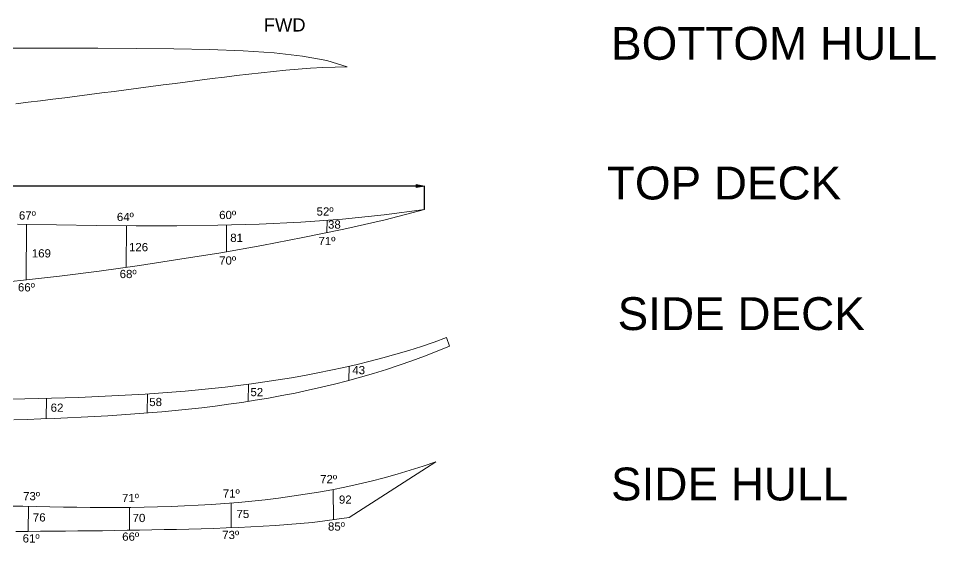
# Model space of a CAD drawing. Header units: millimetres. Extents: x -751 to 39822, y -9875 to 9310.
# Drawn here: x 4000 to 6795, y 2627 to 4223 of the extents above; entities that cross this region are included whole.
import ezdxf
from ezdxf.enums import TextEntityAlignment as Align

# ---------------------------------------------------------------- set-up
doc = ezdxf.new("R2010")
doc.units = ezdxf.units.MM
doc.header["$MEASUREMENT"] = 0
doc.header["$PDSIZE"] = -5
doc.layers.get('0').update_dxf_attribs({"lineweight": 0})
doc.layers.get('Defpoints').update_dxf_attribs({"lineweight": 0})
doc.layers.add('Layer_1', color=7, linetype='Continuous', lineweight=0)
doc.styles.get("Standard").update_dxf_attribs({"font": 'arial.ttf'})
doc.dimstyles.get("Standard").update_dxf_attribs({"dimtxt": 25, "dimasz": 25, "dimexe": 0.2, "dimexo": 0.05, "dimgap": 0.09, "dimtad": 0, "dimdec": 0, "dimzin": 0, "dimdsep": 46, "dimtxsty": 'Standard', "dimblk": 'VDDIM_DEFAULT', "dimcen": 0.09, "dimclre": 256, "dimclrt": 256, "dimadec": 0, "dimazin": 0, "dimtfac": 1, "dimtdec": 4, "dimtix": 1, "dimtmove": 0, "dimatfit": 3, "dimfxl": 1, "dimtolj": 1, "dimtzin": 0, "dimarcsym": 0})

# ---------------------------------------------------------------- blocks, each defined once
blk = doc.blocks.new('VDDIM_DEFAULT')
at = {"linetype": 'Continuous'}
blk.add_hatch(color=0, dxfattribs=at).paths.add_polyline_path([(0, 0), (-1, -0.1665), (-1, 0.1665)], flags=0)
at = {"color": 0, "linetype": 'Continuous'}
blk.add_lwpolyline([(0, 0), (-1, -0.1665), (-1, 0.1665), (0, 0)], dxfattribs=at)
blk = doc.blocks.new('*D924')
at = {"lineweight": -2}
for p, q in [((63.2, 3595), (63.2, 3712.8)), ((5237.4, 3640.9), (5237.4, 3712.8))]:
    blk.add_line(p, q, dxfattribs=at)
at = {"color": 0, "lineweight": -2}
for p, q in [((88.2, 3712.6), (2613, 3712.6)), ((5212.4, 3712.6), (2687.6, 3712.6))]:
    blk.add_line(p, q, dxfattribs=at)
at = {"layer": 'Defpoints', "color": 0}
for p in [(5237.4, 3712.6), (5237.4, 3640.9), (63.2, 3594.9)]:
    blk.add_point(p, dxfattribs=at)
at = {"color": 0, "lineweight": -2, "xscale": 25, "yscale": 25, "zscale": 25, "rotation": 180}
blk.add_blockref('VDDIM_DEFAULT', (63.2, 3712.6), dxfattribs=at)
at = {"color": 0, "lineweight": -2, "xscale": 25, "yscale": 25, "zscale": 25}
blk.add_blockref('VDDIM_DEFAULT', (5237.4, 3712.6), dxfattribs=at)
at = {"insert": (2650.3, 3712.6), "char_height": 25, "attachment_point": 5}
blk.add_mtext('\\A1;5174', dxfattribs=at)

msp = doc.modelspace()

# ---------------------------------------------------------------- linework, layer by layer
at = {"linetype": 'ByBlock'}
for p, q in [((4941.15999, 3608.52651), (4940.65199, 3570.93451)), ((4025.18826, 3596.08361), (4023.83364, 3426.92532)), ((4330.06461, 3591.73623), (4329.16346, 3465.39507)), ((4635.00688, 3594.00864), (4634.32859, 3512.78304)), ((5007.7734, 3163.99776), (5007.25457, 3120.9347)), ((4701.10388, 3109.37384), (4700.08517, 3057.07968)), ((4393.77312, 3079.86144), (4392.57896, 3021.68873)), ((4086.429, 3066.28283), (4085.24488, 3004.20065)), ((4959.32556, 2789.21957), (4960.50421, 2696.94733)), ((4648.43047, 2747.66638), (4648.94069, 2672.49373)), ((4031.21148, 2737.44908), (4030.87173, 2661.51648)), ((4339.22804, 2734.49378), (4339.22804, 2664.83859))]:
    msp.add_line(p, q, dxfattribs=at)
for p, q in [((5305.13191, 3251.20086), (5313.81363, 3225.1369)), ((5271.96636, 2873.09344), (5008.13656, 2704.08132))]:
    msp.add_line(p, q)
at = {"color": 5}
msp.add_lwpolyline([(3890.41883, 3413.24239), (4006.81687, 3424.97838), (4125.70241, 3438.58042), (4246.61488, 3453.93235), (4369.11231, 3470.94239), (4492.77644, 3489.55737), (4617.23305, 3509.78339), (4742.15364, 3531.70241), (4867.27743, 3555.49442), (4992.39783, 3581.4693), (5117.38107, 3610.09646), (5237.39559, 3640.8999)], dxfattribs=at)
msp.add_lwpolyline([(5237.39559, 3640.8999), (5114.8151, 3624.58343), (4987.59328, 3611.88038), (4860.64916, 3602.84628), (4734.147, 3596.82631), (4608.29, 3593.24931), (4483.30845, 3591.61542), (4359.46821, 3591.49333), (4237.07408, 3592.50442), (4116.45286, 3594.31137), (3997.95509, 3596.61244)])
at = {"color": 4}
msp.add_lwpolyline([(3973.51328, 2738.6873), (4014.53428, 2737.79828), (4055.55528, 2736.93934), (4096.57459, 2736.1443), (4137.59559, 2735.44433), (4178.61489, 2734.87236), (4219.6342, 2734.46137), (4260.65689, 2734.24328), (4301.67959, 2734.25037), (4342.70567, 2734.51632), (4383.73344, 2735.07236), (4424.76291, 2735.95137), (4465.79237, 2737.18437), (4506.81337, 2738.79333), (4547.82083, 2740.80535), (4588.79949, 2743.24232), (4629.74768, 2746.13034), (4670.65184, 2749.49336), (4711.50859, 2753.35633), (4752.30437, 2757.74229), (4793.03581, 2762.6773), (4833.69105, 2768.18334), (4874.26332, 2774.28737), (4914.73907, 2781.01133), (4955.10136, 2788.37634), (4995.33327, 2796.40737), (5035.42124, 2805.12339), (5075.34496, 2814.54932), (5115.09088, 2824.70627), (5154.64376, 2835.61726), (5193.98497, 2847.30431), (5233.09759, 2859.78841), (5271.96636, 2873.09344)], dxfattribs=at)
at = {"color": 210}
msp.add_lwpolyline([(5008.13656, 2704.08132), (4970.95773, 2698.35333), (4933.679, 2693.33933), (4896.31221, 2688.98137), (4858.86753, 2685.21933), (4821.35343, 2681.99635), (4783.78513, 2679.25337), (4746.16943, 2676.93137), (4708.51816, 2674.97034), (4670.84488, 2673.31436), (4633.15467, 2671.90231), (4595.46107, 2670.67732), (4557.77424, 2669.58031), (4520.10096, 2668.57435), (4482.43953, 2667.65235), (4444.78657, 2666.80934), (4407.14039, 2666.04238), (4369.50097, 2665.34535), (4331.86495, 2664.71533), (4294.23061, 2664.14637), (4256.59797, 2663.63434), (4218.96364, 2663.17536), (4181.32423, 2662.76437), (4143.68143, 2662.39634), (4106.03016, 2662.06733), (4068.37212, 2661.77536), (4030.709, 2661.51535), (3993.0408, 2661.28633)], dxfattribs=at)
at = {"layer": 'Layer_1', "color": 7}
msp.add_lwpolyline([(5002.05595, 4075.27592), (4940.34347, 4094.34414), (4865.55542, 4108.25301), (4780.08047, 4117.85116), (4685.29135, 4124.18203), (4582.64544, 4128.13003), (4473.66222, 4130.41011), (4359.91622, 4131.58206), (4243.02429, 4132.065), (4124.63234, 4132.16406), (4006.40833, 4132.09514), (3890.02835, 4132.00811)], dxfattribs=at)
at = {"layer": 'Layer_1', "color": 6}
msp.add_lwpolyline([(3992.95762, 3962.94407), (4030.35545, 3967.45206), (4067.74255, 3972.04607), (4105.1195, 3976.7151), (4142.48544, 3981.44814), (4179.84376, 3986.23502), (4217.19362, 3991.06305), (4254.53557, 3995.92207), (4291.87075, 4000.80108), (4329.2017, 4005.69007), (4366.53066, 4010.58211), (4403.86076, 4015.46704), (4441.19368, 4020.33909), (4478.53366, 4025.18711), (4515.88266, 4030.00515), (4553.24268, 4034.78306), (4590.61765, 4039.51305), (4628.01068, 4044.188), (4665.42262, 4048.79116), (4702.85573, 4053.26511), (4740.31057, 4057.53401), (4777.7877, 4061.52113), (4815.28967, 4065.15214), (4852.8145, 4068.34916), (4890.36558, 4071.038), (4927.94262, 4073.14315), (4965.54648, 4074.58808), (5002.05595, 4075.27592)], dxfattribs=at)
at = {"layer": 'Layer_1', "color": 170}
msp.add_lwpolyline([(3979.61259, 3063.84284), (4020.38467, 3064.64886), (4061.14828, 3065.59984), (4101.90173, 3066.70085), (4142.64333, 3067.95476), (4183.37139, 3069.36785), (4224.08589, 3070.95077), (4264.78347, 3072.72386), (4305.46411, 3074.70777), (4346.12443, 3076.92282), (4386.76443, 3079.38882), (4427.38411, 3082.12796), (4467.98008, 3085.15987), (4508.55235, 3088.5059), (4549.09752, 3092.18483), (4589.6156, 3096.21785), (4630.10489, 3100.62695), (4670.5654, 3105.43077), (4710.99373, 3110.6508), (4751.38989, 3116.30789), (4791.74541, 3122.42083), (4832.04675, 3129.00688), (4872.27696, 3136.08399), (4912.41743, 3143.66776), (4952.45121, 3151.77781), (4992.36308, 3160.42888), (5032.13101, 3169.63875), (5071.74316, 3179.42486), (5111.1792, 3189.80499), (5150.42389, 3200.7949), (5189.45692, 3212.41286), (5228.26473, 3224.67496), (5266.82871, 3237.5978), (5305.13191, 3251.20086)], dxfattribs=at)
at = {"layer": 'Layer_1', "color": 4}
msp.add_lwpolyline([(5313.81363, 3225.1369), (5313.81363, 3225.1369), (5275.9236, 3209.52284), (5237.73724, 3194.64386), (5199.27148, 3180.48285), (5160.54664, 3167.0239), (5121.57457, 3154.24889), (5082.37391, 3142.14291), (5042.95988, 3130.68886), (5003.35281, 3119.8688), (4963.56456, 3109.66782), (4923.61375, 3100.06781), (4883.51731, 3091.05183), (4843.29217, 3082.6048), (4802.95528, 3074.7098), (4762.52017, 3067.34888), (4722.00548, 3060.50595), (4681.42983, 3054.16374), (4640.80337, 3048.30583), (4600.13459, 3042.90782), (4559.42347, 3037.94483), (4518.6734, 3033.39484), (4477.88777, 3029.23195), (4437.06828, 3025.43076), (4396.21831, 3021.96891), (4355.33955, 3018.82185), (4314.43708, 3015.96384), (4273.51091, 3013.37084), (4232.56272, 3011.01981), (4191.5976, 3008.88587), (4150.61893, 3006.94396), (4109.62503, 3005.16985), (4068.62265, 3003.53985), (4027.61181, 3002.02889), (3986.59759, 3000.61682)], dxfattribs=at)

# ---------------------------------------------------------------- texts
at = {"color": 7}
msp.add_text('FWD', height=40, dxfattribs=at).set_placement((4748.145, 4170.94513), align=Align.BOTTOM_LEFT)
for s, height, p in [('BOTTOM HULL', 100, (5805.8877, 4066.90633)), ('TOP DECK', 100, (5793.09824, 3641.75307)), ('67º', 25, (4002.19767, 3603.0629)), ('60º', 25, (4612.17276, 3604.57758)), ('52º', 25, (4908.92724, 3615.08216)), ('64º', 25, (4300.56481, 3598.52694)), ('38', 25, (4943.72355, 3575.45279)), ('81', 25, (4645.91038, 3535.04486)), ('71º', 25, (4914.70476, 3525.16293)), ('126', 25, (4337.45393, 3506.61829)), ('169', 25, (4041.45338, 3487.75348)), ('70º', 25, (4612.17276, 3465.91708)), ('68º', 25, (4309.10589, 3424.89051)), ('66º', 25, (3999.24294, 3384.33428)), ('SIDE DECK', 100, (5825.98773, 3244.21053)), ('43', 25, (5017.72184, 3132.39953)), ('52', 25, (4707.40565, 3065.50418)), ('62', 25, (4098.91855, 3017.94189)), ('58', 25, (4399.25114, 3035.31355)), ('SIDE HULL', 100, (5805.80005, 2725.6903)), ('72º', 25, (4919.73107, 2800.66513)), ('73º', 25, (4014.85786, 2748.62963)), ('71º', 25, (4316.17973, 2743.18405)), ('71º', 25, (4623.24971, 2756.79799)), ('92', 25, (4976.93817, 2738.21412)), ('76', 25, (4044.72294, 2684.01802)), ('70', 25, (4348.50148, 2682.28752)), ('75', 25, (4665.00458, 2694.54602)), ('85º', 25, (4943.63109, 2656.35737)), ('66º', 25, (4316.73438, 2625.49911)), ('73º', 25, (4621.43452, 2630.64215)), ('61º', 25, (4013.59731, 2620.05353))]:
    msp.add_text(s, height=height).set_placement(p, align=Align.BOTTOM_LEFT)

# ---------------------------------------------------------------- dimensions: what is measured, and where the dimension line sits
dim = msp.add_linear_dim(base=(5237.39559, 3712.55828), p1=(63.18509, 3594.90102), p2=(5237.39559, 3640.8999), dimstyle='Standard')
dim.commit()
dim.dimension.update_dxf_attribs({"geometry": '*D924', "text_midpoint": (2650.29034, 3712.55828)})

doc.saveas('drawing.dxf')
